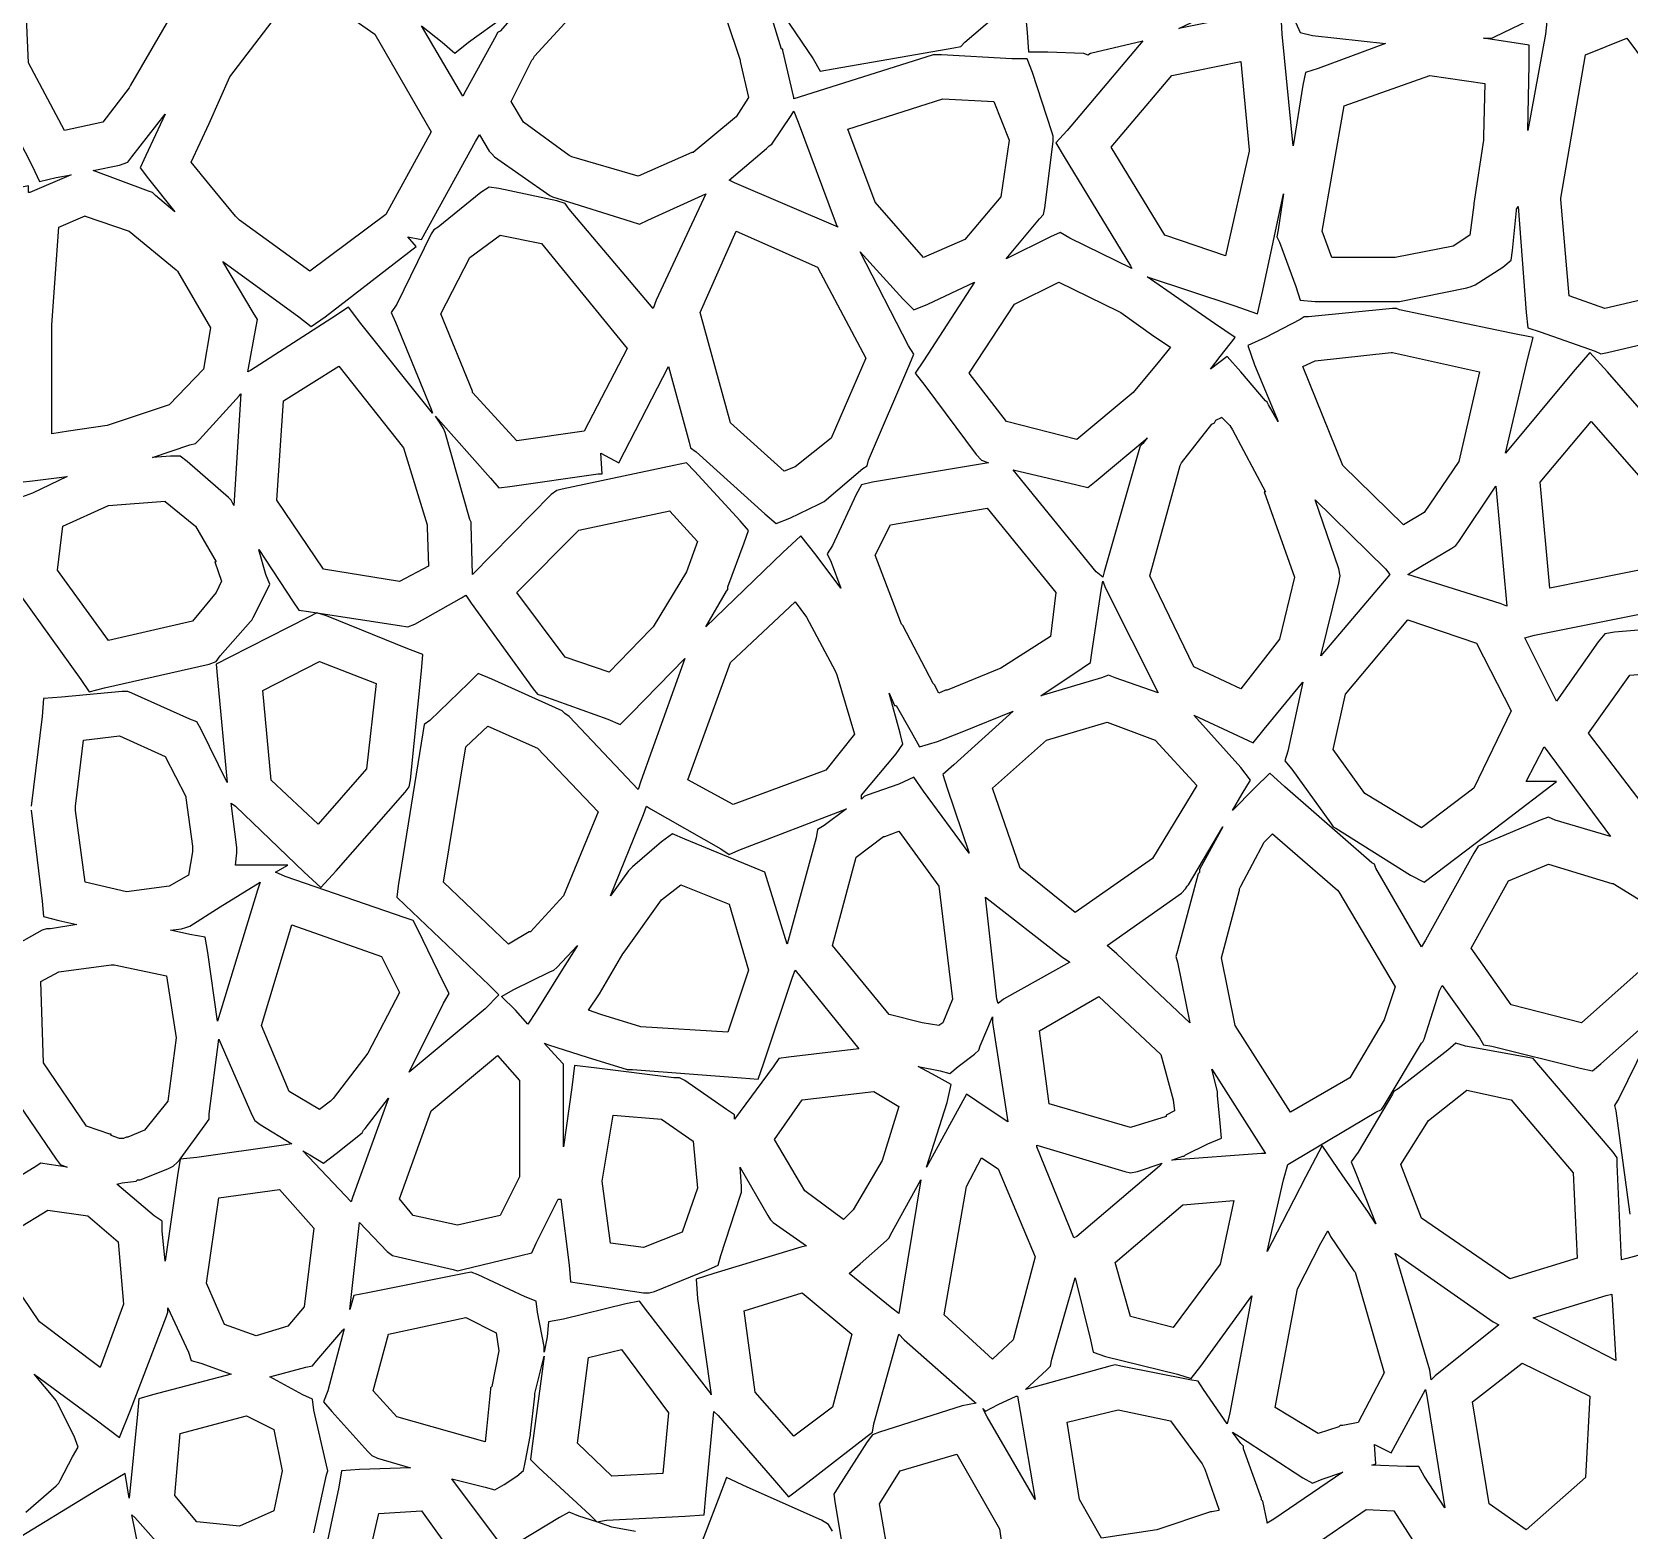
# Model space of a CAD drawing. Extents: x 0 to 84.1, y 0 to 54.9.
# Drawn here: x 41.2 to 51.41, y 7.56 to 17.14 of the extents above; entities that cross this region are included whole.
import ezdxf

# ---------------------------------------------------------------- set-up
doc = ezdxf.new("R2010")
doc.units = 0
doc.layers.add('Layer_1', color=7, linetype='CONTINUOUS')

msp = doc.modelspace()

# ---------------------------------------------------------------- linework, layer by layer
at = {"layer": 'Layer_1', "color": 7}
for points in [[(41.804167, 18.367454), (42.086389, 18.138148), (42.104028, 18.12051), (42.271597, 17.944121), (42.395069, 17.811829), (42.271597, 17.582523), (42.104028, 17.265023), (41.830625, 16.797593), (41.82182, 16.779954), (41.65425, 16.559468), (41.407306, 16.506551), (41.178, 16.938704), (41.142722, 17.758912), (41.583695, 18.305718), (41.804181, 18.367454), (41.804167, 18.367454)], [(45.384861, 17.988161), (45.437778, 17.838231), (45.56125, 17.485453), (45.552445, 17.485453), (45.728834, 16.956286), (45.728834, 16.947481), (45.78175, 16.718176), (45.702375, 16.594703), (45.69357, 16.585898), (45.428987, 16.365412), (45.420181, 16.365412), (45.076223, 16.215481), (44.65289, 16.338954), (44.635251, 16.347759), (44.344209, 16.559426), (44.264834, 16.691717), (44.397126, 16.956301), (44.405931, 16.965106), (44.414736, 16.982745), (44.873347, 17.485453), (45.208486, 17.811773), (45.384875, 17.988161), (45.384861, 17.988161)], [(49.071389, 17.608897), (49.080194, 17.591258), (49.283041, 17.194383), (49.309486, 17.132647), (49.388861, 17.115008), (49.856291, 17.062092), (49.424138, 16.903342), (49.344763, 16.876897), (49.327125, 16.797522), (49.265388, 16.409467), (49.194833, 17.123842), (49.186028, 17.282592), (49.027278, 17.256148), (48.533389, 17.159134), (48.939083, 17.353161), (48.992, 17.379606), (49.009639, 17.432522), (49.071375, 17.608911), (49.071389, 17.608897)], [(44.485278, 17.47662), (44.194236, 17.141481), (44.176597, 17.132675), (44.167792, 17.115036), (43.973764, 16.762259), (43.956125, 16.726981), (43.691542, 17.176773), (43.823834, 17.070939), (43.903209, 17.000384), (43.991403, 17.070939), (44.211889, 17.229689), (44.220694, 17.229689), (44.220694, 17.238495), (44.485278, 17.47662), (44.485278, 17.47662)], [(42.924236, 17.450175), (43.391667, 17.123856), (43.753264, 16.497675), (43.462222, 15.968509), (42.977153, 15.606911), (42.527361, 15.933231), (42.509722, 15.95087), (42.500917, 15.959675), (42.342167, 16.153703), (42.218695, 16.303633), (42.333347, 16.550578), (42.465639, 16.850439), (42.92425, 17.450161), (42.924236, 17.450175)], [(45.861111, 17.458981), (46.19625, 16.965092), (46.240347, 16.885717), (46.337361, 16.903356), (47.095833, 17.035647), (47.139931, 17.044453), (47.166375, 17.070897), (47.483875, 17.3443)], [(47.536777, 17.432494), (47.563222, 17.132633), (47.572027, 17.009161), (47.695499, 17.009161), (47.924805, 17.000355), (47.951249, 16.99155), (47.968888, 17.000355), (48.304027, 17.07973), (47.818957, 16.506467), (47.748402, 16.427092), (47.801318, 16.338897), (48.224652, 15.642161), (48.233457, 15.624522), (47.836582, 15.81855), (47.774846, 15.853828), (47.71311, 15.827383), (47.430888, 15.686272), (47.642554, 15.942036), (47.668998, 15.96848), (47.677804, 16.012578), (47.73072, 16.435911), (47.73072, 16.471189), (47.721915, 16.497633), (47.598443, 16.876869), (47.563165, 16.965064), (47.466151, 16.965064), (47.01636, 16.991508), (46.989915, 16.991508), (46.963471, 16.991508), (46.18736, 16.744563), (46.072707, 16.709286), (46.072707, 16.718091), (46.002152, 17.017952), (46.002152, 17.026757), (45.993346, 17.026757), (45.861111, 17.458882)], [(50.888209, 17.203245), (50.879403, 17.12387), (50.76475, 16.506509), (50.773556, 16.929842), (50.773556, 17.053314), (50.650084, 17.070953), (50.482514, 17.097398), (50.508958, 17.097398), (50.535403, 17.097398), (50.553041, 17.106203), (50.826444, 17.238495)], [(51.399722, 17.097525), (51.523194, 16.929955), (51.532, 16.912316), (51.770125, 16.436066), (51.77893, 16.418427), (51.972958, 15.871622), (51.823027, 15.615858), (51.558444, 15.439469), (51.258583, 15.368913), (51.029277, 15.448288), (50.976361, 16.06565), (50.976361, 16.074455), (51.135111, 16.991677), (51.399694, 17.09751), (51.399722, 17.097525)], [(48.930278, 16.94765), (48.983194, 16.383206), (48.983194, 16.374401), (48.833264, 15.704123), (48.445208, 15.836415), (48.10125, 16.400859), (48.489306, 16.85947), (48.930278, 16.947665), (48.930278, 16.94765)], [(50.138542, 16.859484), (50.491319, 16.806568), (50.482514, 16.471429), (50.482514, 16.444984), (50.420778, 16.03929), (50.420778, 16.030485), (50.394334, 15.836457), (50.2885, 15.765901), (49.918084, 15.695346), (49.512389, 15.695346), (49.450653, 15.862915), (49.591764, 16.665485), (50.13857, 16.859512), (50.138542, 16.859484)], [(40.966319, 16.735687), (41.204444, 16.277076), (41.248542, 16.180062), (41.354375, 16.206507), (41.451389, 16.224146), (41.186806, 16.109493), (41.178, 16.109493), (41.178, 16.15359), (41.010431, 16.118312), (40.728209, 16.065396), (40.454806, 16.021298), (40.446, 16.012493), (40.428362, 16.012493), (40.384264, 15.994854), (40.419542, 16.038951), (40.957528, 16.726868), (40.966334, 16.735673), (40.966319, 16.735687)], [(47.025278, 16.709271), (47.351597, 16.691633), (47.448611, 16.444688), (47.395694, 16.083091), (47.166389, 15.809688), (46.901806, 15.695035), (46.593125, 16.047813), (46.416736, 16.515244), (47.025278, 16.709271), (47.025278, 16.709271)], [(42.051111, 16.612215), (41.927639, 16.347632), (41.892361, 16.268257), (41.945278, 16.197701), (42.112847, 15.986035), (41.989375, 16.091868), (41.971736, 16.109507), (41.945292, 16.118312), (41.592514, 16.250604), (41.760084, 16.285882), (41.813, 16.303521), (41.839444, 16.338798), (42.051111, 16.612215), (42.051111, 16.612215)], [(46.072778, 16.629911), (46.099222, 16.559355), (46.337347, 15.924355), (46.346152, 15.897911), (46.354958, 15.889105), (45.693499, 16.171328), (45.658222, 16.188967), (45.896347, 16.391814), (45.913985, 16.409453), (45.931624, 16.418258), (46.055097, 16.603466), (46.072735, 16.629911), (46.072778, 16.629911)], [(44.061944, 16.47998), (44.123681, 16.374147), (44.141319, 16.356508), (44.158958, 16.338869), (44.511736, 16.091924), (44.529375, 16.083119), (44.555819, 16.074314), (45.032069, 15.924383), (45.084986, 15.906744), (45.137903, 15.933189), (45.508319, 16.100758), (45.190819, 15.421661), (45.17318, 15.368744), (44.635194, 16.003744), (44.60875, 16.039022), (44.555833, 16.056661), (44.185417, 16.136036), (44.123681, 16.144841), (44.070764, 16.109563), (43.797361, 15.889077), (43.770917, 15.871438), (43.753278, 15.844994), (43.532792, 15.395202), (43.497514, 15.342286), (43.523958, 15.28055), (43.753264, 14.724925), (43.762069, 14.698396), (43.303458, 15.271646), (43.224083, 15.377479), (43.11825, 15.306923), (42.597903, 14.971784), (42.580264, 14.962979), (42.63318, 15.254021), (42.641986, 15.298118), (42.615556, 15.342215), (42.421528, 15.668535), (42.906597, 15.315757), (42.985972, 15.254021), (43.074167, 15.315757), (43.65625, 15.765549), (43.603333, 15.827285), (43.691528, 15.809646), (44.035486, 16.435826), (44.06193, 16.479924), (44.061944, 16.47998)], [(51.743554, 14.425176), (51.276123, 14.963163), (51.16147, 15.086635), (51.055637, 14.963163), (50.623484, 14.442815), (50.764595, 15.042538), (50.799873, 15.183649), (50.658762, 15.210093), (49.944387, 15.360023), (49.926748, 15.368829), (49.900304, 15.368829), (49.362318, 15.315912), (49.335873, 15.315912), (49.309429, 15.298273), (49.088943, 15.18362), (48.97429, 15.130704), (49.018388, 15.007232), (49.168318, 14.64562), (49.106582, 14.751454), (49.097777, 14.769234), (49.088971, 14.777982), (48.930221, 14.963191), (48.842027, 15.060205), (48.736194, 14.98083), (48.79793, 15.060205), (48.894944, 15.183677), (48.762652, 15.271871), (48.533346, 15.430621), (48.330499, 15.571732), (48.886124, 15.386524), (49.036055, 15.333607), (49.071332, 15.483538), (49.203624, 16.100899), (49.203681, 16.100885)], [(49.203681, 16.100885), (49.168403, 15.871579), (49.159597, 15.827482), (49.177236, 15.792204), (49.28307, 15.509982), (49.309514, 15.421788), (49.406528, 15.412982), (49.918056, 15.412982), (49.926861, 15.412982), (49.9445, 15.412982), (50.376653, 15.501177), (50.403097, 15.509982), (50.429541, 15.518788), (50.60593, 15.63344), (50.658847, 15.677538), (50.667652, 15.739274), (50.694096, 15.995038), (50.694096, 16.003843), (50.702901, 16.021482), (50.755818, 15.342385), (50.764623, 15.245371), (50.843998, 15.218926), (51.196776, 15.095454), (51.232054, 15.077815), (51.276151, 15.086621), (51.646568, 15.174815)], [(41.539583, 15.959774), (41.821806, 15.86276), (42.121667, 15.615816), (42.130472, 15.60701), (42.342139, 15.245413), (42.298041, 14.98083), (42.077555, 14.75151), (41.68068, 14.619232), (41.433736, 14.583955), (41.327903, 14.566457), (41.327903, 14.83104), (41.327903, 15.254374), (41.327903, 15.263179), (41.372, 15.889359), (41.539569, 15.959915), (41.539583, 15.959774)], [(44.194236, 15.836344), (44.458819, 15.783427), (45.005625, 15.11315), (44.732222, 14.583983), (44.300069, 14.522261), (44.017847, 14.830927), (44.017847, 14.839733), (43.815, 15.333622), (44.000208, 15.695219), (44.194236, 15.83633), (44.194236, 15.836344)], [(45.702361, 15.862788), (46.222708, 15.633483), (46.531389, 15.051399), (46.310903, 14.539857), (46.081597, 14.354663), (46.011042, 14.328134), (45.667083, 14.636829), (45.473056, 15.342385), (45.702361, 15.862732), (45.702361, 15.862788)], [(46.496111, 15.730539), (46.769514, 15.430678), (46.840069, 15.360122), (46.928264, 15.3954), (47.228125, 15.536511), (46.901806, 15.033803), (46.848889, 14.954428), (46.910625, 14.875053), (47.236944, 14.434066), (47.272222, 14.398789), (47.316319, 14.381291), (46.575486, 14.25779), (46.504931, 14.240293), (46.469653, 14.178542), (46.319722, 13.852237), (46.284444, 13.799292), (46.310889, 13.746404), (46.372625, 13.57882), (46.213875, 13.790487), (46.116861, 13.913959), (46.002208, 13.808126), (45.508319, 13.331876), (45.640611, 13.561181), (45.649416, 13.56993), (45.649416, 13.587428), (45.75525, 13.86965), (45.781694, 13.949039), (45.728777, 14.010761), (45.437735, 14.328261), (45.384819, 14.381206), (45.305444, 14.363426), (44.591111, 14.213326), (44.555833, 14.204577), (44.520556, 14.178049), (44.017847, 13.666521), (44.009042, 13.984021), (44.009042, 14.001519), (44.000237, 14.019016), (43.841487, 14.574627), (43.832681, 14.601156), (43.815042, 14.627685), (43.779765, 14.680573), (44.132542, 14.283713), (44.185459, 14.221962), (44.256015, 14.230711), (44.820459, 14.3101), (44.846903, 14.3101), (44.838098, 14.442378), (44.952751, 14.380656), (45.270251, 14.998003), (45.402542, 14.512933), (45.411348, 14.477656), (45.446625, 14.451127), (45.887598, 14.054238), (45.958153, 13.992516), (46.046348, 14.027793), (46.231556, 14.11596), (46.249195, 14.124709), (46.266834, 14.133457), (46.513778, 14.345124), (46.540222, 14.362622), (46.549028, 14.3979), (46.813611, 15.015275), (46.840055, 15.077011), (46.804778, 15.129928), (46.496097, 15.72965), (46.496111, 15.730539)], [(47.766111, 15.536243), (48.145347, 15.351035), (48.162986, 15.342229), (48.374653, 15.192299), (48.480486, 15.121743), (48.409931, 15.033549), (48.242361, 14.830702), (47.880764, 14.53084), (47.430972, 14.645479), (47.192847, 14.954174), (47.483889, 15.395146), (47.766111, 15.536257), (47.766111, 15.536243)], [(49.891597, 15.086494), (49.900403, 15.086494), (50.456028, 14.963021), (50.323736, 14.389758), (50.10325, 14.063452), (49.970958, 13.984063), (49.582903, 14.363285), (49.327139, 14.998299), (49.406514, 15.033577), (49.891583, 15.086494), (49.891597, 15.086494)], [(43.162361, 14.998356), (43.576875, 14.478008), (43.726806, 13.98412), (43.726806, 13.966622), (43.735611, 13.719677), (43.550403, 13.622649), (43.065333, 13.702038), (42.765472, 14.143011), (42.809569, 14.778011), (43.162347, 14.998497), (43.162361, 14.998356)], [(42.536181, 14.821882), (42.492083, 14.107507), (42.483278, 14.125005), (42.474473, 14.142503), (42.456834, 14.16), (42.19225, 14.389306), (42.148153, 14.424584), (42.086417, 14.424584), (41.971764, 14.415835), (42.209889, 14.495196), (42.245167, 14.503945), (42.271611, 14.530474), (42.527375, 14.812696), (42.536181, 14.821501), (42.536181, 14.821882)], [(48.806806, 14.672333), (48.859722, 14.619416), (48.877361, 14.592887), (49.089028, 14.195998), (49.080222, 14.195998), (49.27425, 13.649192), (49.177236, 13.252331), (48.930292, 12.934831), (48.630431, 13.075943), (48.348209, 13.657998), (48.542236, 14.363553), (48.551042, 14.381333), (48.745069, 14.628278), (48.762708, 14.637027), (48.771514, 14.654524), (48.806791, 14.672022), (48.806806, 14.672333)], [(51.170417, 14.645804), (51.549653, 14.213665), (51.646667, 13.834415), (51.602569, 13.719776), (50.905833, 13.578665), (50.844097, 14.257748), (51.170417, 14.645804), (51.170417, 14.645804)], [(48.330556, 14.53997), (48.304111, 14.504693), (48.286472, 14.487195), (48.277667, 14.460666), (48.057181, 13.684555), (48.048376, 13.649277), (48.004278, 13.684555), (47.475112, 14.337194), (47.880806, 14.240194), (47.951362, 14.222414), (48.004278, 14.266525), (48.330598, 14.539914), (48.330556, 14.53997)], [(41.045638, 14.249013), (41.204388, 14.266511), (41.424874, 14.29304), (41.204388, 14.187207), (41.133832, 14.160678)], [(50.561875, 14.231784), (50.632431, 13.464506), (50.588333, 13.482004), (49.997431, 13.667226), (50.023875, 13.684724), (50.279639, 13.834641), (50.306083, 13.852421), (50.323722, 13.878949), (50.561847, 14.231727), (50.561875, 14.231784)], [(51.831875, 14.231784), (52.325764, 13.702617), (52.413958, 13.614423), (52.184653, 13.420395), (52.149375, 13.385117), (52.14057, 13.3322), (52.105292, 13.076451), (52.078848, 13.235172), (52.052403, 13.358673), (51.928931, 13.349924), (51.32039, 13.297007), (51.258653, 13.288258), (51.214556, 13.235313), (50.949973, 12.856091), (50.747126, 13.261786), (50.808862, 13.279284), (51.734903, 13.464506), (51.849556, 13.482004), (51.849556, 13.579032), (51.928931, 13.755421), (51.94657, 13.808337), (51.937765, 13.852449), (51.831931, 14.231671), (51.831875, 14.231784)], [(42.051111, 14.13484), (42.236319, 13.984896), (42.245125, 13.976147), (42.377416, 13.746869), (42.368611, 13.746869), (42.412708, 13.623369), (42.377431, 13.552813), (42.2275, 13.367619), (41.689514, 13.244147), (41.363194, 13.693925), (41.398472, 13.976147), (41.689514, 14.108453), (42.051111, 14.134981), (42.051111, 14.13484)], [(49.406528, 14.143589), (49.856319, 13.702617), (49.882764, 13.667339), (49.847486, 13.623228), (49.441791, 13.147006), (49.556444, 13.614423), (49.56525, 13.658506), (49.556444, 13.702617), (49.406514, 14.143589), (49.406528, 14.143589)], [(45.279028, 14.073034), (45.455417, 13.879006), (45.384861, 13.684978), (45.173194, 13.3322), (45.155556, 13.314703), (44.890972, 13.041314), (44.60875, 13.138314), (44.300069, 13.552813), (44.696944, 13.949703), (45.279028, 14.073175), (45.279028, 14.073034)], [(47.3075, 14.090531), (47.748472, 13.552531), (47.713194, 13.270309), (47.395694, 13.067476), (47.051736, 12.926365), (47.042931, 12.926365), (46.998834, 12.908867), (46.972389, 12.961784), (46.963584, 12.970533), (46.769556, 13.340921), (46.760751, 13.34967), (46.593181, 13.790642), (46.690195, 13.98467), (47.307556, 14.090503), (47.3075, 14.090531)], [(41.133861, 13.524789), (41.513097, 12.995622), (41.566013, 12.916233), (41.663027, 12.942762), (42.333305, 13.092678), (42.377402, 13.110458), (42.403847, 13.145736), (42.597874, 13.366208), (42.60668, 13.374957), (42.615485, 13.392737), (42.69486, 13.551459), (42.721304, 13.604404), (42.69486, 13.666126), (42.650763, 13.824876), (42.650833, 13.826484)], [(42.650833, 13.826484), (42.871319, 13.491345), (42.906597, 13.438429), (42.968333, 13.42968), (43.02125, 13.420931), (43.550417, 13.341542), (43.603333, 13.332793), (43.647431, 13.350291), (43.947292, 13.517846), (43.973736, 13.535626), (44.009014, 13.482681), (44.405889, 12.935904), (44.432333, 12.900626), (44.467611, 12.891877), (44.882125, 12.741933), (44.9615, 12.706655), (45.032055, 12.77721), (45.376013, 13.129988), (45.093791, 12.345072), (45.076152, 12.292155), (44.63518, 12.7596), (44.608736, 12.777097), (44.591097, 12.794877), (44.141305, 12.997711), (44.053111, 13.032988), (43.991375, 12.971266), (43.74443, 12.733127), (43.709153, 12.706598), (43.700347, 12.65371), (43.541597, 11.674737), (43.532792, 11.604182), (43.585709, 11.551265), (44.123695, 11.039737), (44.185431, 10.977987), (44.097236, 10.889821), (43.612167, 10.484098), (43.832653, 10.925099), (43.867931, 10.986821), (43.832653, 11.057376), (43.665084, 11.401321), (43.638639, 11.454265), (43.585723, 11.471763), (42.818431, 11.736375), (42.756695, 11.762904), (42.83607, 11.807015), (42.500931, 11.807015), (42.509736, 11.886376), (42.509736, 11.903874), (42.509736, 11.921371), (42.474459, 12.203594), (42.500903, 12.186096), (42.941875, 11.762763), (43.047708, 11.665763), (43.144722, 11.771596), (43.585694, 12.27429), (43.612139, 12.309568), (43.620944, 12.353651), (43.6915, 13.050401), (43.700305, 13.156235), (43.603291, 13.191513), (43.082944, 13.403179), (43.021208, 13.420677), (42.968291, 13.394148), (42.465583, 13.13837), (42.377388, 13.094259), (42.386194, 12.997259), (42.44793, 12.335815), (42.28036, 12.679759), (42.253916, 12.72387), (42.209819, 12.741368), (41.839402, 12.908952), (41.812958, 12.917701), (41.77768, 12.917701), (41.389625, 12.882423), (41.274972, 12.873674), (41.266166, 12.759035), (41.195611, 12.185757)], [(48.048333, 13.623708), (48.065972, 13.579625), (48.401111, 12.909347), (48.127708, 13.006375), (48.083611, 13.023873), (48.039514, 13.006375), (47.651458, 12.891708), (47.916042, 13.068097), (47.968958, 13.103375), (47.977764, 13.165097), (48.0395, 13.579625), (48.048305, 13.623708), (48.048333, 13.623708)], [(46.081597, 13.491853), (46.152153, 13.394854), (46.337361, 13.050881), (46.346166, 13.024352), (46.460819, 12.64513), (46.275611, 12.415825), (45.684708, 12.195353), (45.393666, 12.354075), (45.667069, 13.103741), (46.081583, 13.491797), (46.081597, 13.491853)], [(49.997431, 13.377271), (50.438403, 13.227355), (50.658889, 12.795216), (50.420764, 12.301327), (50.085625, 12.045549), (49.724028, 12.266049), (49.521181, 12.548272), (49.600556, 12.901049), (49.997431, 13.377271), (49.997431, 13.377271)], [(43.038889, 13.11091), (43.400486, 12.969799), (43.33875, 12.422965), (43.030069, 12.070187), (42.730208, 12.352409), (42.677292, 12.925687), (43.038889, 13.11091), (43.038889, 13.11091)], [(49.327153, 12.978491), (49.230139, 12.537519), (49.2125, 12.475797), (49.256597, 12.422852), (49.503542, 12.078908), (49.521181, 12.052379), (49.538819, 12.04363), (50.015069, 11.743769), (50.103264, 11.699686), (50.173819, 11.752574), (50.614792, 12.087741), (50.949931, 12.343491), (50.755903, 12.343491), (50.870556, 12.563963), (51.293889, 11.990713), (50.941111, 12.096547), (50.897014, 12.114045), (50.844097, 12.096547), (50.491319, 11.94663), (50.447222, 11.92885), (50.420778, 11.884767), (50.112097, 11.329128), (50.085653, 11.285045), (49.794612, 11.787739), (49.785806, 11.814268), (49.768167, 11.823017), (49.212542, 12.308101), (49.115528, 12.396295), (49.018515, 12.299295), (48.877403, 12.158184), (48.93914, 12.264017), (48.992056, 12.352184), (48.93032, 12.431573), (48.630459, 12.766712), (48.912681, 12.634406), (49.009695, 12.590323), (49.080251, 12.678517), (49.327195, 12.978378), (49.327153, 12.978491)], [(51.831875, 13.057852), (51.920069, 12.546353), (51.858333, 12.105352), (51.496736, 12.20238), (51.152778, 12.652186), (51.417361, 13.022574), (51.831875, 13.057852), (51.831875, 13.057852)], [(46.681319, 12.907936), (46.716597, 12.828575), (46.725403, 12.828575), (46.822416, 12.660991), (46.875333, 12.563963), (46.989986, 12.599241), (47.148736, 12.660991), (47.475055, 12.793297), (47.095819, 12.449325), (47.025264, 12.387574), (47.051708, 12.299408), (47.192819, 11.88488), (46.901777, 12.281741), (46.840041, 12.369964), (46.743027, 12.325852), (46.54018, 12.255297), (46.522541, 12.246548), (46.513736, 12.237799), (46.504931, 12.22905), (46.504931, 12.255579), (46.725417, 12.520162), (46.769514, 12.581913), (46.751875, 12.652468), (46.681319, 12.908218), (46.681319, 12.907936)], [(44.114861, 12.696213), (44.432361, 12.555101), (44.820417, 12.149407), (44.599931, 11.611407), (44.388264, 11.382129), (44.379459, 11.382129), (44.247167, 11.30274), (43.832653, 11.699629), (43.973764, 12.563907), (44.114875, 12.696213), (44.114861, 12.696213)], [(48.074792, 12.722741), (48.383472, 12.608075), (48.648056, 12.317019), (48.365833, 11.849602), (47.871944, 11.50563), (47.519167, 11.787852), (47.342778, 12.299408), (47.686736, 12.608075), (48.074792, 12.722741), (48.074792, 12.722741)], [(41.760069, 12.634603), (42.051111, 12.502326), (42.183403, 12.246548), (42.183403, 12.237799), (42.2275, 11.929104), (42.2275, 11.893827), (42.201056, 11.74391), (42.077584, 11.673355), (41.804181, 11.638077), (41.539597, 11.699827), (41.477861, 12.158438), (41.477861, 12.175936), (41.477861, 12.184685), (41.530778, 12.608018), (41.760084, 12.634547), (41.760069, 12.634603)], [(41.195611, 12.159511), (41.266166, 11.577399), (41.274972, 11.480399), (41.371986, 11.45387), (41.486638, 11.427341), (41.319069, 11.400813), (41.292625, 11.400813), (41.266181, 11.392064), (41.045694, 11.268591)], [(45.129097, 12.185362), (45.155541, 12.167864), (45.605333, 11.912115), (45.65825, 11.876837), (45.719986, 11.903366), (46.407903, 12.167949), (46.266791, 12.062116), (46.222694, 12.035587), (46.213889, 11.982698), (46.028681, 11.303587), (45.905208, 11.700476), (45.887569, 11.762198), (45.825833, 11.788727), (45.376042, 11.973949), (45.296667, 12.009227), (45.226111, 11.956311), (45.040903, 11.797561), (45.032097, 11.788812), (45.014459, 11.771314), (44.899806, 11.612536), (45.111472, 12.132897), (45.129111, 12.185814), (45.129097, 12.185362)], [(48.815625, 12.05252), (48.665694, 11.779103), (48.665694, 11.761605), (48.656889, 11.752857), (48.524597, 11.258968), (48.515792, 11.22369), (48.524597, 11.188412), (48.603972, 10.800357), (48.136542, 11.241357), (48.074806, 11.294245), (48.551056, 11.629413), (48.5775, 11.655941), (48.586305, 11.673439), (48.595111, 11.682188), (48.815597, 12.052633), (48.815625, 12.05252)], [(46.743056, 12.025991), (46.998819, 11.673213), (47.087014, 10.950019), (47.025278, 10.800074), (46.998834, 10.782577), (46.893, 10.800074), (46.681334, 10.853019), (46.319736, 11.293963), (46.469667, 11.858408), (46.646056, 11.990713), (46.654861, 11.990713), (46.743056, 12.025991), (46.743056, 12.025991)], [(49.133125, 12.008493), (49.547639, 11.646882), (49.556444, 11.638133), (49.918041, 11.029606), (49.847486, 10.817939), (49.627, 10.447494), (49.247764, 10.227022), (48.894986, 10.782661), (48.806791, 11.2148), (48.921444, 11.646939), (48.921444, 11.655687), (48.93025, 11.673185), (49.08018, 11.955407), (49.133097, 12.008324), (49.133125, 12.008493)], [(50.897014, 11.814325), (51.302708, 11.690852), (51.311514, 11.690852), (51.68193, 11.461547), (51.505541, 11.152852), (51.496736, 11.144103), (51.108681, 10.800131), (50.658889, 10.914798), (50.403125, 11.276409), (50.64125, 11.708548), (50.897014, 11.814381), (50.897014, 11.814325)], [(42.659653, 11.700025), (42.642014, 11.64708), (42.38625, 10.809247), (42.324514, 11.250219), (42.306875, 11.347247), (42.209861, 11.364745), (42.086389, 11.391273), (42.156944, 11.400022), (42.183389, 11.408771), (42.209833, 11.41752), (42.403861, 11.540964), (42.659625, 11.699742), (42.659653, 11.700025)], [(45.349583, 11.682527), (45.658264, 11.559083), (45.781736, 11.135749), (45.649444, 10.73886), (45.093819, 10.774138), (44.838056, 10.853527), (44.758681, 10.880056), (44.829236, 10.985889), (44.979167, 11.241667), (44.987972, 11.250416), (45.226097, 11.585555), (45.349569, 11.682555), (45.349583, 11.682527)], [(47.298681, 11.602771), (47.307486, 11.594022), (47.783736, 11.223577), (47.836653, 11.188299), (47.413319, 10.950188), (47.378041, 10.923659), (47.369236, 10.950188), (47.298681, 11.602827), (47.298681, 11.602771)], [(42.8625, 11.426269), (43.435764, 11.223408), (43.550417, 10.99413), (43.347569, 10.606075), (43.127083, 10.315019), (43.109444, 10.297521), (43.038889, 10.244605), (42.844861, 10.359271), (42.668472, 10.782605), (42.8625, 11.42641), (42.8625, 11.426269)], [(44.688125, 11.294189), (44.582292, 11.126634), (44.423542, 10.870856), (44.370625, 10.791495), (44.29125, 10.879689), (44.203056, 10.967884), (44.282431, 11.011967), (44.511736, 11.126634), (44.53818, 11.135383), (44.555819, 11.15288), (44.688111, 11.293991), (44.688125, 11.294189)], [(41.707153, 11.17114), (41.724792, 11.17114), (42.059931, 11.100585), (42.121667, 10.703695), (42.06875, 10.298001), (41.918819, 10.112807), (41.812986, 10.068695), (41.804181, 10.068695), (41.786542, 10.059947), (41.760098, 10.059947), (41.707181, 10.077727), (41.707181, 10.086475), (41.698376, 10.086475), (41.548445, 10.139392), (41.275, 10.544437), (41.257361, 11.064799), (41.372014, 11.126521), (41.707153, 11.170632), (41.707153, 11.17114)], [(46.081597, 11.135862), (46.487292, 10.63314), (46.0375, 10.580223), (45.975764, 10.571474), (45.940486, 10.518529), (45.693542, 10.183419), (45.693542, 10.209948), (45.640625, 10.245225), (45.376042, 10.430448), (45.340764, 10.447946), (45.305486, 10.447946), (44.811597, 10.509696), (44.670486, 10.527194), (44.652847, 10.386083), (44.599931, 10.006861), (44.599931, 10.483082), (44.599931, 10.536027), (44.564653, 10.571305), (44.476458, 10.668305), (44.502903, 10.659556), (44.749847, 10.580195), (45.005611, 10.500834), (45.02325, 10.500834), (45.040889, 10.500834), (45.737625, 10.447889), (45.843458, 10.43914), (45.878736, 10.536168), (46.063944, 11.091779), (46.081583, 11.135891), (46.081597, 11.135862)], [(52.016999, 9.460337), (51.399638, 9.292782), (51.36436, 9.284033), (51.337916, 9.892589), (51.337916, 9.9367), (51.311471, 9.971978), (50.835221, 10.527589), (50.799944, 10.5717), (50.755846, 10.580449), (50.367791, 10.651005), (50.306055, 10.668502), (50.253138, 10.624391), (49.935638, 10.377447), (49.909194, 10.359949), (49.900388, 10.342169), (49.679902, 9.97178), (49.635805, 9.91003), (49.662249, 9.84828), (49.794541, 9.513169), (49.741624, 9.59253), (49.582874, 9.821836), (49.450583, 10.015863), (49.344749, 9.813002), (49.194819, 9.521975), (49.097805, 9.33678), (49.203638, 9.795391), (49.230082, 9.892391), (49.27418, 9.91892), (49.794527, 10.227615), (49.829805, 10.245113), (49.847444, 10.271641), (50.085569, 10.668531), (50.094374, 10.677279), (50.103179, 10.694777), (50.200193, 11.003472), (50.217832, 11.03875), (50.217917, 11.038778)], [(50.217917, 11.038778), (50.456042, 10.703639), (50.482486, 10.659528), (50.535403, 10.650779), (51.099847, 10.509668), (51.179222, 10.49217), (51.232139, 10.536281), (51.629014, 10.889059), (51.346791, 10.315781), (51.320347, 10.27167), (51.329153, 10.236392), (51.408528, 9.63667), (51.417333, 9.574948)], [(48.021875, 10.968222), (48.41875, 10.597806), (48.498125, 10.30675), (48.50693, 10.236194), (48.454014, 10.209665), (48.454014, 10.200917), (48.224708, 10.130361), (47.704361, 10.280306), (47.642625, 10.74775), (48.021861, 10.968222), (48.021875, 10.968222)], [(47.342778, 10.836707), (47.342778, 10.801429), (47.439792, 10.166429), (47.3075, 10.254652), (47.175208, 10.342818), (47.104653, 10.21054), (46.919444, 9.875401), (47.051736, 10.289929), (47.07818, 10.404568), (46.981166, 10.457485), (46.866514, 10.519207), (47.007625, 10.492678), (47.069361, 10.47518), (47.122278, 10.519263), (47.228111, 10.598652), (47.254555, 10.625181), (47.26336, 10.65171), (47.342735, 10.836904), (47.342778, 10.836707)], [(42.395069, 10.695596), (42.606736, 10.21054), (42.624375, 10.175263), (42.659653, 10.148734), (42.8625, 10.025233), (42.809583, 10.016484), (42.253958, 9.937123), (42.148125, 9.928375), (42.130486, 9.822541), (42.051111, 9.274437), (42.033472, 9.468465), (42.033472, 9.530187), (41.980556, 9.565465), (41.742431, 9.768326), (41.777708, 9.777075), (41.865903, 9.785824), (41.874708, 9.794573), (41.892347, 9.794573), (42.068736, 9.865129), (42.104014, 9.882626), (42.130458, 9.909155), (42.148097, 9.926653), (42.306847, 10.147153), (42.333291, 10.182431), (42.333291, 10.217709), (42.395027, 10.693931), (42.395069, 10.695596)], [(44.176597, 10.58996), (44.317708, 10.431238), (44.317708, 9.813849), (44.194236, 9.566904), (43.920833, 9.505182), (43.638611, 9.566904), (43.550417, 9.672738), (43.753264, 10.237182), (44.176597, 10.58996), (44.176597, 10.58996)], [(41.019222, 10.421925), (41.354361, 9.928036), (41.380805, 9.892758), (41.424902, 9.87526), (41.31025, 9.892758), (41.257333, 9.901507), (41.213236, 9.874978), (40.922222, 9.697771)], [(48.745069, 10.502189), (49.089028, 9.964189), (49.062584, 9.964189), (48.48932, 9.920077), (48.559875, 9.946606), (48.568681, 9.946606), (48.577486, 9.955355), (48.718597, 10.025911), (48.806791, 10.061188), (48.797986, 10.158216), (48.780347, 10.334605), (48.780347, 10.343354), (48.780347, 10.361134), (48.745069, 10.502245), (48.745069, 10.502189)], [(43.479861, 10.316628), (43.250556, 9.681628), (43.24175, 9.655099), (42.93307, 9.981404), (42.977167, 9.954875), (43.065361, 9.901987), (43.144736, 9.963709), (43.312306, 10.095986), (43.321111, 10.113766), (43.329916, 10.122515), (43.479847, 10.316543), (43.479861, 10.316628)], [(46.584306, 10.360937), (46.743056, 10.263909), (46.646042, 9.946409), (46.637236, 9.91988), (46.452028, 9.60238), (46.390292, 9.540658), (46.143347, 9.72588), (45.94932, 10.052185), (46.125709, 10.307935), (46.58432, 10.36088), (46.584306, 10.360937)], [(50.376667, 10.369685), (50.658889, 10.307935), (51.055764, 9.840519), (51.082208, 9.293713), (50.650055, 9.161436), (50.085611, 9.549491), (49.953319, 9.893435), (50.129708, 10.175658), (50.376653, 10.369685), (50.376667, 10.369685)], [(44.917431, 10.209383), (45.226111, 10.182854), (45.428958, 10.041743), (45.455403, 9.741854), (45.358389, 9.459632), (45.111444, 9.362632), (44.899778, 9.389161), (44.846861, 9.78605), (44.917416, 10.209383), (44.917431, 10.209383)], [(47.625, 10.015976), (48.189444, 9.848393), (48.224722, 9.839644), (48.268819, 9.848393), (48.427569, 9.901338), (48.409931, 9.883558), (47.880764, 9.43378), (47.863125, 9.425031), (47.625, 10.007143), (47.625, 10.015892), (47.625, 10.015976)], [(47.272222, 9.936785), (47.378056, 9.866229), (47.616181, 9.301785), (47.475069, 8.772618), (47.342778, 8.649118), (47.034097, 8.93134), (47.175208, 9.751562), (47.272222, 9.936785), (47.272222, 9.936785)], [(45.728819, 9.874978), (45.905208, 9.566283), (45.922847, 9.539755), (45.940486, 9.522257), (46.152153, 9.37234), (46.116875, 9.363591), (45.56125, 9.196036), (45.446597, 9.160758), (45.455403, 9.037258), (45.543597, 8.419925), (45.534792, 8.437423), (45.137917, 8.948979), (45.085, 9.019534), (44.996806, 9.001754), (44.599931, 8.904755), (44.502917, 8.887257), (44.494111, 8.790229), (44.476472, 8.693229), (44.476472, 8.728507), (44.432375, 8.949007), (44.42357, 9.019563), (44.353014, 9.046091), (44.053153, 9.187203), (44.009056, 9.2047), (43.964959, 9.195951), (43.347598, 9.072451), (43.259403, 9.054953), (43.232959, 8.966731), (43.294695, 9.52237), (43.471084, 9.337175), (43.506362, 9.310647), (43.54164, 9.301898), (43.894417, 9.222509), (43.920862, 9.21376), (43.956139, 9.222509), (44.326556, 9.310703), (44.397112, 9.328201), (44.423556, 9.389923), (44.564667, 9.672145), (44.582306, 9.672145), (44.635222, 9.248812), (44.644028, 9.142978), (44.758681, 9.125481), (45.111458, 9.072536), (45.146736, 9.072536), (45.182014, 9.081285), (45.525972, 9.222396), (45.587708, 9.248925), (45.605347, 9.310675), (45.728819, 9.689925), (45.737625, 9.716454), (45.737625, 9.751732), (45.728819, 9.875204), (45.728819, 9.874978)], [(42.783125, 9.733331), (43.003611, 9.486386), (42.941875, 8.983692), (42.836042, 8.860192), (42.633194, 8.79847), (42.430347, 8.869025), (42.315694, 9.133609), (42.395069, 9.680414), (42.783125, 9.733331), (42.783125, 9.733331)], [(46.884167, 9.795617), (46.743056, 8.940117), (46.698958, 8.975395), (46.425556, 9.195895), (46.496111, 9.257617), (46.663681, 9.407562), (46.681319, 9.425059), (46.690125, 9.442839), (46.884153, 9.795617), (46.884167, 9.795617)], [(41.301458, 9.600743), (41.557222, 9.565465), (41.75125, 9.39791), (41.786528, 9.001021), (41.636597, 8.595354), (41.248542, 8.886382), (40.983958, 9.274437), (41.098611, 9.477299), (41.301458, 9.600743), (41.301458, 9.600743)], [(48.886181, 9.662493), (48.797986, 9.256799), (48.498125, 8.851104), (48.224722, 8.92166), (48.127708, 9.265632), (48.559861, 9.636021), (48.886181, 9.662549), (48.886181, 9.662493)], [(49.485903, 9.468522), (49.503542, 9.433244), (49.653472, 9.212744), (49.662278, 9.203995), (49.847486, 8.560189), (49.679916, 8.242689), (49.582903, 8.224909), (49.565264, 8.224909), (49.556458, 8.216161), (49.424167, 8.172077), (49.150764, 8.339633), (49.291875, 9.098105), (49.441806, 9.389133), (49.485903, 9.468522), (49.485903, 9.468522)], [(49.918056, 9.327128), (50.544236, 8.886156), (50.579514, 8.868658), (50.173819, 8.542325), (50.147375, 8.515796), (50.13857, 8.577518), (49.918084, 9.327185), (49.918056, 9.327128)], [(47.871944, 9.168802), (47.968958, 8.771941), (47.986597, 8.692552), (48.065972, 8.666023), (48.524583, 8.551356), (48.612778, 8.524827), (48.674514, 8.604188), (49.000833, 9.053994), (48.859722, 8.304327), (48.842083, 8.233771), (48.692153, 8.454271), (48.656875, 8.50716), (48.603958, 8.515909), (48.162986, 8.604103), (48.127708, 8.612852), (48.092431, 8.604103), (47.616181, 8.471797), (47.554444, 8.4543), (47.686736, 8.577744), (47.71318, 8.604273), (47.721986, 8.648356), (47.871916, 9.168717), (47.871944, 9.168802)], [(46.125694, 9.072197), (46.443194, 8.807642), (46.319722, 8.340197), (46.072778, 8.154975), (45.825833, 8.437197), (45.755278, 8.957558), (46.125694, 9.072197), (46.125694, 9.072197)], [(51.302708, 9.063448), (51.329153, 8.640115), (50.799986, 8.913532), (51.267416, 9.054643), (51.302694, 9.063392), (51.302708, 9.063448)], [(42.06875, 8.975536), (42.201042, 8.693314), (42.218681, 8.640397), (42.280417, 8.622899), (42.474444, 8.552344), (41.971736, 8.420066), (41.883542, 8.393537), (41.874736, 8.296509), (41.82182, 7.758537), (41.795375, 7.917287), (41.618987, 7.811454), (41.054542, 7.46751)], [(41.16039, 7.670315), (41.354417, 7.83787), (41.372056, 7.85565), (41.380862, 7.873148), (41.460237, 8.023092), (41.495514, 8.084814), (41.46907, 8.15537), (41.363237, 8.367037), (41.354431, 8.384817), (41.345626, 8.393565), (41.213334, 8.552315), (41.610209, 8.26126), (41.76014, 8.146621), (41.830696, 8.32301), (42.060001, 8.922732), (42.068806, 8.949261), (42.068806, 8.97579), (42.06875, 8.975536)], [(43.97375, 8.913814), (44.167778, 8.816786), (44.185417, 8.702147), (44.141319, 8.472813), (44.132514, 8.464065), (44.132514, 8.455316), (44.10607, 8.199538), (44.097265, 8.120149), (43.53282, 8.278927), (43.38289, 8.446482), (43.479903, 8.808093), (43.973792, 8.913927), (43.97375, 8.913814)], [(43.003625, 7.537755), (43.083, 7.908143), (43.091806, 7.934672), (43.083, 7.96995), (43.003625, 8.322728), (42.99482, 8.393283), (42.933084, 8.419812), (42.721417, 8.534451), (42.950723, 8.596201), (42.99482, 8.60495), (43.021264, 8.640228), (43.188834, 8.834255), (43.197639, 8.843004), (43.197639, 8.843258)], [(43.197639, 8.843258), (43.091806, 8.446369), (43.065361, 8.375814), (43.118278, 8.314092), (43.347584, 8.058314), (43.374028, 8.031785), (43.409306, 8.014005), (43.620972, 7.952283), (43.294653, 7.943534), (43.18, 7.934785), (43.162361, 7.828952), (43.038889, 7.246868)], [(44.20314, 7.45893), (43.88564, 7.882263), (44.097307, 7.829347), (44.159043, 7.811849), (44.220779, 7.847127), (44.300154, 7.900043), (44.344251, 7.935321), (44.353057, 7.988238), (44.388334, 8.164627), (44.388334, 8.173376), (44.414779, 8.411487), (44.414779, 8.428984), (44.476515, 8.667123), (44.39714, 8.076207), (44.388334, 8.005651), (44.441251, 7.952734), (44.767571, 7.652873), (44.811668, 7.60879), (44.873404, 7.617539), (45.376112, 7.644068), (45.499584, 7.652817), (45.50839, 7.776289), (45.561306, 8.314289), (45.587751, 8.28776), (45.949348, 7.873232), (46.037542, 7.767399), (46.143376, 7.846788), (46.540251, 8.155455), (46.575528, 8.181983), (46.584334, 8.2349), (46.743084, 8.808178), (46.743056, 8.807981)], [(46.743056, 8.807981), (46.778333, 8.772703), (47.228125, 8.375814), (47.23693, 8.367065), (47.148736, 8.349567), (46.619569, 8.181983), (46.575472, 8.164486), (46.540194, 8.120374), (46.354986, 7.829347), (46.328542, 7.785264), (46.337347, 7.723513), (46.399083, 7.353097)], [(44.970347, 8.71084), (45.270208, 8.305145), (45.234931, 7.91709), (44.908611, 7.899592), (44.688125, 8.111259), (44.758681, 8.658064), (44.970347, 8.710981), (44.970347, 8.71084)], [(50.729444, 8.622786), (51.161597, 8.41112), (51.135153, 7.890787), (50.755917, 7.555619), (50.517778, 7.722215), (50.411944, 8.374854), (50.729444, 8.621799), (50.729444, 8.622786)], [(47.492708, 8.411515), (47.501514, 8.411515), (47.519153, 8.314515), (47.616166, 7.750071), (47.307486, 8.279237), (47.281042, 8.332126), (47.298681, 8.314628), (47.378056, 8.358711), (47.492708, 8.411628), (47.492708, 8.411515)], [(50.112083, 8.455259), (50.120889, 8.411148), (50.235541, 7.696759), (50.10325, 7.89962), (50.067972, 7.96137), (49.988597, 7.96137), (49.768111, 7.970119), (49.794555, 7.978868), (49.78575, 8.102369), (49.891583, 8.049424), (50.112069, 8.455146), (50.112083, 8.455259)], [(42.571458, 8.28666), (42.747847, 8.198465), (42.800764, 7.933882), (42.747847, 7.678132), (42.527361, 7.581104), (42.253958, 7.607633), (42.112847, 7.775188), (42.148125, 8.172077), (42.571458, 8.286716), (42.571458, 8.28666)], [(48.145347, 8.323603), (48.480486, 8.253047), (48.683333, 7.97963), (48.700972, 7.944352), (48.789167, 7.688603), (48.789167, 7.679854), (48.745069, 7.671105), (48.736264, 7.671105), (48.392306, 7.556438), (48.039528, 7.503549), (47.898417, 7.750494), (47.819042, 8.244383), (48.145361, 8.323744), (48.145347, 8.323603)], [(48.877361, 8.180883), (48.921458, 8.154354), (49.327153, 7.889799), (49.388889, 7.854521), (49.450625, 7.88105), (49.582917, 7.925161), (49.141944, 7.625272), (49.097847, 7.598743), (49.097847, 7.607492), (49.071403, 7.739769), (49.062598, 7.748518), (49.062598, 7.757267), (48.947945, 8.074767), (48.947945, 8.092265), (48.930306, 8.109763), (48.877389, 8.180318), (48.877361, 8.180883)], [(47.113472, 8.040223), (47.386875, 7.563973), (47.448611, 7.131806), (47.369236, 6.98189), (46.981181, 6.893695), (46.690139, 7.317029), (46.619583, 7.722723), (46.751875, 7.93439), (47.113472, 8.040223), (47.113472, 8.040223)], [(46.319708, 7.547125), (46.293264, 7.591208), (46.249167, 7.617737), (45.772917, 7.829403), (45.640625, 7.891153), (45.587708, 7.750042), (45.340764, 7.106209)], [(43.691528, 7.678189), (43.912014, 7.369494), (43.620972, 6.990244), (43.365208, 6.910883), (43.321111, 7.228383), (43.321111, 7.237132), (43.418125, 7.660465), (43.691528, 7.678245), (43.691528, 7.678189)], [(45.058598, 7.546899), (44.908668, 7.573428), (44.811654, 7.608705), (44.697001, 7.643983), (44.635265, 7.670512), (44.573529, 7.635234), (44.23839, 7.432401)], [(49.732847, 7.686937), (49.909236, 7.678189), (50.050347, 7.457688), (50.120903, 7.122549), (49.935694, 6.893244), (49.609375, 6.725689), (49.415347, 7.007911), (49.37125, 7.440049), (49.732847, 7.686994), (49.732847, 7.686937)], [(41.989389, 6.911419), (41.839459, 7.652252), (41.857097, 7.634755), (42.077584, 7.38781)]]:
    msp.add_lwpolyline(points, dxfattribs=at)

doc.saveas('drawing.dxf')
